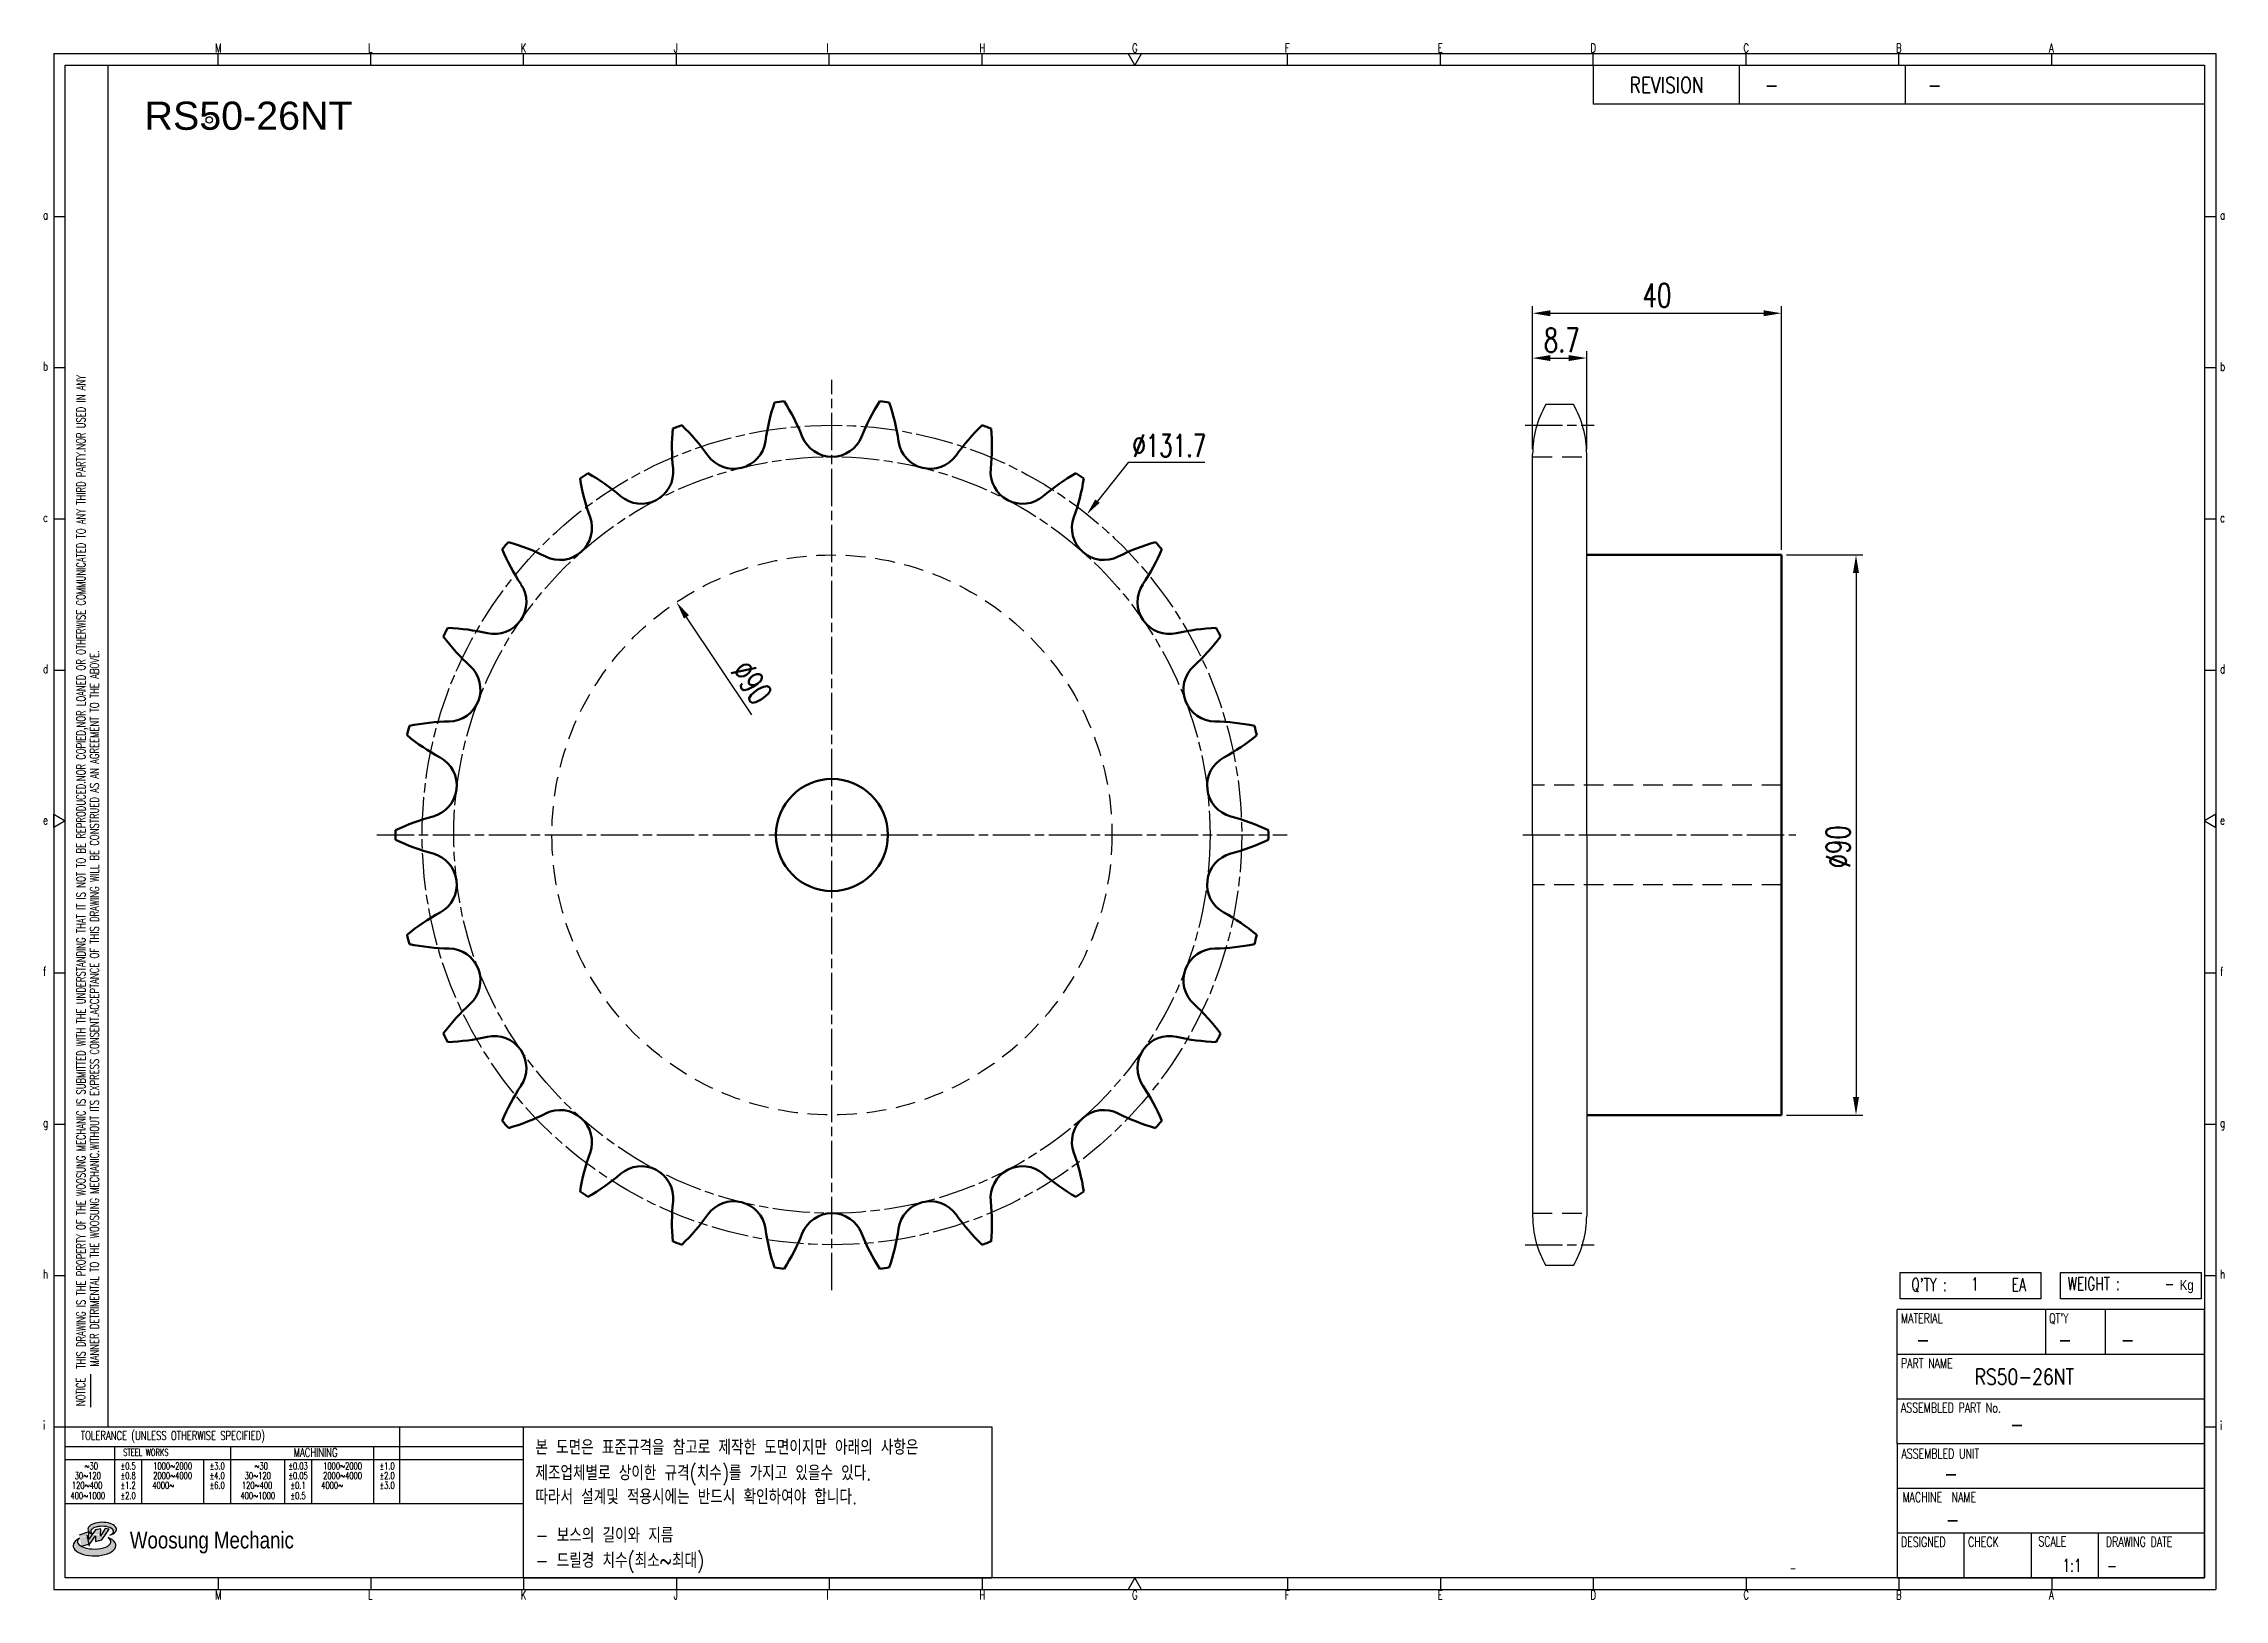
# Model space of a CAD drawing. Header units: millimetres. Extents: x 8308 to 8658, y 4750 to 5000.
import ezdxf
from ezdxf.enums import TextEntityAlignment as Align

# ---------------------------------------------------------------- set-up
doc = ezdxf.new("R2010")
doc.units = ezdxf.units.MM
for name, pattern in [('AM_ISO08W050', [18, 12, -1.5, 3, -1.5]), ('AM_ISO08W050x2', [9, 6, -0.75, 1.5, -0.75]), ('HIDDEN', [9.525, 6.35, -3.175])]:
    doc.linetypes.add(name, pattern=pattern)
for name, color, linetype, lineweight in [('1', 7, 'Continuous', 50), ('22', 30, 'AM_ISO08W050', 25), ('23', 40, 'AM_ISO08W050', 25), ('VIS', 7, 'Continuous', 50)]:
    doc.layers.add(name, color=color, linetype=linetype, lineweight=lineweight)
for name, color, linetype in [('HL', 2, 'HIDDEN'), ('S-DIM', 7, 'Continuous'), ('TITLE', 7, 'Continuous'), ('도면레이아웃', 7, 'Continuous')]:
    doc.layers.add(name, color=color, linetype=linetype)
doc.styles.add('HAN', font='ROMANS.shx', dxfattribs={"width": 0.7, "bigfont": 'whgtxt.shx'})
doc.styles.add('HKD_ST2', font='romans.shx', dxfattribs={"width": 0.7, "height": 4, "bigfont": '@extfont2.shx'})
doc.styles.add('HSG', font='SIMPLEX.shx', dxfattribs={"width": 0.7, "bigfont": 'HSG.shx'})
doc.styles.add('ROMANS', font='romans.shx', dxfattribs={"width": 0.7, "bigfont": 'whgtxt.shx'})
doc.styles.add('SLDTEXTSTYLE4', font='arial.ttf', dxfattribs={"width": 0.8})
doc.styles.get("Standard").update_dxf_attribs({"font": 'arial.ttf'})
doc.dimstyles.new('APP4', dxfattribs={"dimscale": 1.6, "dimtxt": 2.4, "dimasz": 1.8, "dimexe": 0.7, "dimexo": 0.5, "dimgap": 0.6, "dimtad": 1, "dimtoh": 1, "dimdec": 1, "dimrnd": 0.01, "dimzin": 9, "dimdsep": 46, "dimtxsty": 'HSG', "dimcen": 0, "dimclrd": 1, "dimclre": 1, "dimclrt": 256, "dimazin": 2, "dimtp": 1, "dimtm": 1, "dimtfac": 0.5, "dimtdec": 1, "dimtofl": 0, "dimtmove": 0, "dimatfit": 3, "dimfxl": 0, "dimtvp": 1, "dimtolj": 2, "dimlwd": -1, "dimlwe": -1, "dimarcsym": 0})
doc.dimstyles.new('APP6', dxfattribs={"dimscale": 1.5, "dimtxt": 2.4, "dimasz": 1.8, "dimexe": 0.7, "dimexo": 0.5, "dimgap": 0.6, "dimtad": 1, "dimtoh": 1, "dimdec": 1, "dimrnd": 0.01, "dimzin": 9, "dimdsep": 46, "dimtxsty": 'HSG', "dimcen": 0, "dimclrd": 1, "dimclre": 1, "dimclrt": 256, "dimazin": 2, "dimtp": 1, "dimtm": 1, "dimtfac": 0.5, "dimtdec": 1, "dimtofl": 0, "dimtmove": 0, "dimatfit": 3, "dimfxl": 0, "dimtvp": 1, "dimtolj": 2, "dimlwd": -1, "dimlwe": -1, "dimarcsym": 0})

# ---------------------------------------------------------------- blocks, each defined once
blk = doc.blocks.new('SUYWSHJH')
at = {"layer": '도면레이아웃'}
h = blk.add_hatch(color=10, dxfattribs=at)
h.paths.add_polyline_path([(1.544, 35.177), (1.554, 34.966), (1.779, 35.034), (2.054, 35.422), (1.908, 35.446), (1.728, 35.167), (1.741, 35.439), (1.547, 35.405), (1.292, 35.041), (1.295, 35.33), (0.943, 35.208), (1.03, 34.8), (1.336, 34.885)])
edge = h.paths.add_edge_path()
edge.add_ellipse((1.795, 35.421), major_axis=(-0.53, 0), ratio=0.487785, start_angle=122.36065, end_angle=403.39574)
edge.add_line((1.411, 35.244), (1.419, 35.261))
edge.add_ellipse((1.798, 35.344), major_axis=(-0.423, 0), ratio=0.444396, start_angle=131.58977, end_angle=386.19408, ccw=False)
edge = h.paths.add_edge_path()
edge.add_ellipse((1.512, 34.815), major_axis=(-0.793, 0), ratio=0.480113, start_angle=314.67633, end_angle=590.85213)
edge.add_ellipse((1.501, 34.958), major_axis=(-0.62, 0), ratio=0.43311, start_angle=331.7024, end_angle=574.42495, ccw=False)
for p, q in [((0, 90.118), (80.15, 90.118)), ((0, 90.118), (0, 33.191)), ((6.089, 89.693), (6.089, 90.118)), ((11.753, 89.693), (11.753, 90.118)), ((17.418, 89.693), (17.418, 90.118)), ((23.082, 89.693), (23.082, 90.118)), ((28.746, 89.693), (28.746, 90.118)), ((34.411, 89.693), (34.411, 90.118)), ((45.739, 89.693), (45.739, 90.118)), ((51.404, 89.693), (51.404, 90.118)), ((57.068, 89.693), (57.068, 90.118)), ((62.732, 89.693), (62.732, 90.118)), ((68.397, 89.693), (68.397, 90.118)), ((74.061, 89.693), (74.061, 90.118)), ((80.15, 90.118), (80.15, 33.191)), ((0, 84.085), (0.425, 84.085)), ((79.725, 84.085), (80.15, 84.085)), ((0, 78.478), (0.425, 78.478)), ((79.725, 78.478), (80.15, 78.478)), ((0, 72.87), (0.425, 72.87)), ((79.725, 72.87), (80.15, 72.87)), ((0, 67.262), (0.425, 67.262)), ((79.725, 67.262), (80.15, 67.262)), ((0, 56.047), (0.425, 56.047)), ((79.725, 56.047), (80.15, 56.047)), ((0, 50.439), (0.425, 50.439)), ((79.725, 50.439), (80.15, 50.439)), ((0, 44.832), (0.425, 44.832)), ((79.725, 44.832), (80.15, 44.832)), ((1.377, 39.947), (1.377, 41.174)), ((0, 39.224), (0.425, 39.224)), ((79.725, 39.224), (80.15, 39.224)), ((0, 33.191), (80.15, 33.191)), ((6.089, 33.616), (6.089, 33.191)), ((11.753, 33.616), (11.753, 33.191)), ((17.418, 33.616), (17.418, 33.191)), ((23.082, 33.616), (23.082, 33.191)), ((28.746, 33.616), (28.746, 33.191)), ((34.411, 33.616), (34.411, 33.191)), ((45.739, 33.616), (45.739, 33.191)), ((51.404, 33.616), (51.404, 33.191)), ((57.068, 33.616), (57.068, 33.191)), ((62.732, 33.616), (62.732, 33.191)), ((68.397, 33.616), (68.397, 33.191)), ((74.061, 33.616), (74.061, 33.191))]:
    blk.add_line(p, q)
at = {"color": 2}
for p, q in [((2.017, 39.224), (2.017, 89.693)), ((0.425, 39.224), (17.418, 39.224)), ((12.816, 39.224), (12.816, 36.382)), ((17.418, 33.616), (17.418, 39.224)), ((0.425, 38.487), (17.418, 38.487)), ((0.425, 38.012), (17.418, 38.012)), ((2.257, 38.487), (2.257, 36.382)), ((3.257, 38.012), (3.257, 36.382)), ((5.557, 38.012), (5.557, 36.382)), ((6.557, 38.5), (6.557, 36.382)), ((8.557, 38.012), (8.557, 36.382)), ((9.557, 38.026), (9.557, 36.382)), ((11.857, 38.487), (11.857, 36.382)), ((0.425, 36.382), (17.418, 36.382))]:
    blk.add_line(p, q, dxfattribs=at)
at = {"color": 6, "ltscale": 0.5}
for p, q in [((57.068, 89.693), (57.068, 88.246)), ((62.47, 89.693), (62.47, 88.246)), ((68.635, 89.693), (68.635, 88.246)), ((79.725, 88.246), (57.068, 88.246)), ((68.336, 38.59), (68.336, 43.563)), ((79.725, 43.563), (68.336, 43.563)), ((73.827, 43.563), (73.827, 41.905)), ((76.037, 43.563), (76.037, 41.905)), ((79.725, 38.59), (79.725, 43.563)), ((79.725, 41.905), (68.336, 41.905)), ((79.725, 40.248), (68.336, 40.248)), ((68.336, 38.59), (68.336, 33.616)), ((79.725, 38.59), (68.336, 38.59)), ((79.725, 33.616), (79.725, 38.59)), ((79.725, 36.932), (68.336, 36.932)), ((79.725, 35.274), (68.336, 35.274)), ((70.822, 33.616), (70.822, 35.274)), ((73.309, 33.616), (73.309, 35.274)), ((75.796, 33.616), (75.796, 35.274)), ((68.336, 33.616), (79.725, 33.616))]:
    blk.add_line(p, q, dxfattribs=at)
for points in [[(40.075, 89.693), (39.83, 90.118), (40.32, 90.118)], [(0.425, 89.693), (79.725, 89.693), (79.725, 33.616), (0.425, 33.616)], [(0.425, 61.679), (0, 61.433), (0, 61.924)], [(79.725, 61.679), (80.15, 61.433), (80.15, 61.924)], [(40.075, 33.616), (39.83, 33.191), (40.32, 33.191)]]:
    blk.add_lwpolyline(points, close=True)
at = {"layer": 'TITLE', "color": 20}
for p, q in [((68.449, 43.961), (68.449, 44.936)), ((68.449, 44.936), (73.654, 44.936)), ((73.654, 44.936), (73.654, 43.961)), ((74.39, 43.961), (74.39, 44.936)), ((74.39, 44.936), (79.595, 44.936)), ((79.595, 44.936), (79.595, 43.961)), ((73.654, 43.961), (68.449, 43.961)), ((79.595, 43.961), (74.39, 43.961))]:
    blk.add_line(p, q, dxfattribs=at)
at = {"layer": '도면레이아웃'}
for p, q in [((1.295, 35.33), (0.943, 35.208)), ((1.03, 34.8), (1.336, 34.885)), ((1.224, 35.208), (1.311, 34.8)), ((1.224, 35.208), (1.224, 35.208)), ((1.547, 35.405), (1.292, 35.041)), ((1.292, 35.041), (1.295, 35.33)), ((1.336, 34.885), (1.544, 35.177)), ((1.419, 35.261), (1.411, 35.244)), ((1.544, 35.177), (1.554, 34.966)), ((1.741, 35.439), (1.547, 35.405)), ((1.554, 34.966), (1.779, 35.034)), ((1.908, 35.446), (1.728, 35.167)), ((1.728, 35.167), (1.741, 35.439)), ((1.779, 35.034), (2.054, 35.422)), ((2.054, 35.422), (1.908, 35.446))]:
    blk.add_line(p, q, dxfattribs=at)
for centre, major_axis, ratio, start_param, end_param in [((1.795, 35.421), (-0.53, 0), 0.487785, 2.135596, 7.040584), ((1.512, 34.815), (-0.793, 0), 0.480113, 5.492138, 10.312315), ((1.501, 34.958), (-0.62, 0), 0.43311, 5.789299, 10.025607), ((1.798, 35.344), (-0.423, 0), 0.444396, 2.296675, 6.740358)]:
    blk.add_ellipse(centre, major_axis=major_axis, ratio=ratio, start_param=start_param, end_param=end_param, dxfattribs=at)
at = {"color": 4, "style": 'HKD_ST2', "width": 0.7}
for s, p in [('M', (5.988, 90.164)), ('L', (11.652, 90.164)), ('K', (17.316, 90.164)), ('J', (22.981, 90.164)), ('I', (28.645, 90.164)), ('H', (34.309, 90.164)), ('G', (39.974, 90.164)), ('F', (45.638, 90.164)), ('E', (51.302, 90.164)), ('D', (56.967, 90.164)), ('C', (62.631, 90.164)), ('B', (68.295, 90.164)), ('A', (73.96, 90.164)), ('a', (-0.395, 83.976)), ('a', (80.305, 83.97)), ('b', (-0.395, 78.368)), ('b', (80.305, 78.362)), ('c', (-0.395, 72.76)), ('c', (80.305, 72.754)), ('d', (-0.395, 67.153)), ('d', (80.305, 67.147)), ('e', (-0.395, 61.545)), ('e', (80.305, 61.539)), ('f', (-0.395, 55.937)), ('f', (80.305, 55.931)), ('g', (-0.395, 50.33)), ('g', (80.305, 50.324)), ('h', (-0.395, 44.722)), ('h', (80.305, 44.716)), ('i', (-0.395, 39.114)), ('i', (80.305, 39.108)), ('M', (5.988, 32.824)), ('L', (11.652, 32.824)), ('K', (17.316, 32.824)), ('J', (22.981, 32.824)), ('I', (28.645, 32.824)), ('H', (34.309, 32.824)), ('G', (39.974, 32.824)), ('F', (45.638, 32.824)), ('E', (51.302, 32.824)), ('D', (56.967, 32.824)), ('C', (62.631, 32.824)), ('B', (68.295, 32.824)), ('A', (73.96, 32.824))]:
    blk.add_text(s, height=0.326, dxfattribs=at).set_placement(p)
for s, height, style, width, p in [('REVISION', 0.5806, 'HAN', 0.8, (58.415, 88.664)), ('-', 0.581, 'HAN', 0.8, (63.426, 88.664)), ('-', 0.581, 'HAN', 0.8, (69.468, 88.664)), ("Q'TY : ", 0.4746, 'HKD_ST2', 0.7, (68.857, 44.253)), ('1', 0.475, 'HKD_ST2', 0.7, (71.071, 44.275)), ('EA', 0.4746, 'HKD_ST2', 0.7, (72.578, 44.253)), ('WEIGHT : ', 0.4746, 'HKD_ST2', 0.7, (74.65, 44.286)), ('-', 0.581, 'HAN', 0.8, (69.029, 42.157)), ('-', 0.581, 'HAN', 0.8, (74.289, 42.157)), ('-', 0.581, 'HAN', 0.8, (76.623, 42.157)), ('-', 0.581, 'HAN', 0.8, (72.515, 39.013)), ('-', 0.581, 'HAN', 0.8, (70.067, 37.189)), ('-', 0.581, 'HAN', 0.8, (70.126, 35.48)), ('1:1', 0.4746, 'HKD_ST2', 0.7, (74.458, 33.848)), ('-', 0.475, 'HKD_ST2', 0.7, (76.112, 33.837))]:
    blk.add_text(s, height=height, dxfattribs=dict(style=style, width=width)).set_placement(p)
at = {"color": 6, "style": 'HKD_ST2', "width": 0.7}
for s, p in [(' THIS DRAWING IS THE PROPERTY OF THE WOOSUNG MECHANIC IS SUBMITTED WITH THE UNDERSTANDING THAT IT IS NOT TO BE REPRODUCED.NOR COPIED,NOR LOANED OR OTHERWISE COMMUNICATED TO ANY THIRD PARTY.NOR USED IN ANY', (1.173, 41.217)), ('MANNER DETRIMENTAL TO THE WOOSUNG MECHANIC.WITHOUT ITS EXPRESS CONSENT.ACCEPTANCE OF THIS DRAWING WILL BE CONSTRUED AS AN AGREEMENT TO THE ABOVE.', (1.672, 41.447))]:
    blk.add_text(s, height=0.326266, rotation=90, dxfattribs=at).set_placement(p)
at = {"style": 'HKD_ST2', "width": 0.7}
blk.add_text('-', height=0.475, dxfattribs=at).set_placement((78.613, 44.286), align=Align.RIGHT)
at = {"color": 4, "style": 'HKD_ST2', "width": 0.7}
for s, height, p in [('MATERIAL', 0.3651, (68.474, 43.425)), ("QT'Y", 0.3651, (73.965, 43.425)), ('PART NAME', 0.3651, (68.474, 41.756)), ('ASSEMBLED PART No.', 0.36511, (68.474, 40.109)), ('ASSEMBLED UNIT', 0.36511, (68.49, 38.408)), ('MACHINE  NAME', 0.36511, (68.532, 36.794)), ('DESIGNED', 0.3651, (68.474, 35.136)), ('CHECK', 0.3651, (70.961, 35.136)), ('SCALE', 0.3651, (73.566, 35.153)), ('DRAWING DATE', 0.36511, (76.071, 35.141))]:
    blk.add_text(s, height=height, dxfattribs=at).set_placement(p, align=Align.TOP_LEFT)
at = {"style": 'HKD_ST2', "width": 0.7}
blk.add_text('NOTICE', height=0.3263, rotation=90, dxfattribs=at).set_placement((1.163, 39.988))
for s, height, style, width, p in [('TOLERANCE (UNLESS OTHERWISE SPECIFIED)', 0.32627, 'HKD_ST2', 0.7, (4.417, 38.896)), ('-', 0.326, 'ROMANS', 0.65, (64.469, 33.975))]:
    blk.add_text(s, height=height, dxfattribs=dict(style=style, width=width)).set_placement(p, align=Align.MIDDLE_CENTER)
at = {"color": 4, "style": 'HKD_ST2', "width": 0.7}
for s, height, p in [('STEEL WORKS', 0.26101, (3.416, 38.268)), ('MACHINING', 0.3263, (9.707, 38.27)), ('%%P0.5', 0.261, (2.757, 37.762)), ('%%P0.8', 0.261, (2.757, 37.411)), ('%%P3.0', 0.261, (6.057, 37.762)), ('%%P4.0', 0.261, (6.057, 37.411)), ('%%P0.03', 0.261, (9.057, 37.762)), ('%%P0.05', 0.261, (9.057, 37.411)), ('%%P1.0', 0.261, (12.357, 37.762)), ('%%P2.0', 0.261, (12.357, 37.411)), ('%%P1.2', 0.261, (2.757, 37.045)), ('%%P2.0', 0.261, (2.757, 36.67)), ('%%P6.0', 0.261, (6.057, 37.045)), ('%%P0.1', 0.261, (9.057, 37.045)), ('%%P0.5', 0.261, (9.057, 36.67)), ('%%P3.0', 0.261, (12.357, 37.045))]:
    blk.add_text(s, height=height, dxfattribs=at).set_placement(p, align=Align.MIDDLE)
for s, height, p in [('30%%126120', 0.261, (1.263, 37.411)), ('%%12630', 0.261, (1.389, 37.762)), ('2000%%1264000', 0.26101, (4.407, 37.411)), ('1000%%1262000', 0.26101, (4.407, 37.762)), ('30%%126120', 0.261, (7.563, 37.411)), ('%%12630', 0.261, (7.689, 37.762)), ('2000%%1264000', 0.26101, (10.707, 37.411)), ('1000%%1262000', 0.26101, (10.707, 37.762)), ('400%%1261000', 0.26101, (1.263, 36.67)), ('120%%126400', 0.26101, (1.237, 37.045)), ('4000%%126', 0.261, (4.061, 37.045)), ('400%%1261000', 0.26101, (7.563, 36.67)), ('120%%126400', 0.26101, (7.537, 37.045)), ('4000%%126', 0.261, (10.321, 37.045))]:
    blk.add_text(s, height=height, dxfattribs=at).set_placement(p, align=Align.MIDDLE_CENTER)
at = {"color": 1, "style": 'SLDTEXTSTYLE4', "width": 0.8}
blk.add_text('Woosung Mechanic', height=0.61957, dxfattribs=at).set_placement((2.822, 34.711))
at = {"layer": 'TITLE', "width": 0.8}
blk.add_text('Kg', height=0.3789, dxfattribs=at).set_placement((78.807, 44.286))
blk = doc.blocks.new('*D136')
at = {"layer": 'Defpoints', "color": 0, "transparency": 16777216}
for p in [(8475.48, 4924.54), (8393.52, 4821.45)]:
    blk.add_point(p, dxfattribs=at)
at = {"layer": 'S-DIM', "color": 1, "transparency": 16777216}
for p, q in [((8482.11, 4932.88), (8477.16, 4926.65)), ((8494.41, 4932.88), (8482.11, 4932.88))]:
    blk.add_line(p, q, dxfattribs=at)
blk.add_solid([(8476.81, 4926.93), (8477.52, 4926.37), (8475.48, 4924.54)], dxfattribs=at)
at = {"layer": 'S-DIM', "transparency": 16777216, "insert": (8488.71, 4935.58), "char_height": 3.6, "attachment_point": 5, "style": 'HSG'}
blk.add_mtext('\\A2;∅131.7', dxfattribs=at)
blk = doc.blocks.new('*D137')
at = {"layer": 'Defpoints', "color": 0, "transparency": 16777216}
for p in [(8409.52, 4910.43), (8459.48, 4835.57)]:
    blk.add_point(p, dxfattribs=at)
at = {"layer": 'S-DIM', "color": 1, "transparency": 16777216}
blk.add_line((8421.63, 4892.29), (8411.12, 4908.03), dxfattribs=at)
blk.add_solid([(8411.52, 4908.3), (8410.72, 4907.77), (8409.52, 4910.43)], dxfattribs=at)
at = {"layer": 'S-DIM', "transparency": 16777216, "insert": (8421.61, 4897.51), "char_height": 3.84, "attachment_point": 5, "rotation": 303.7144, "style": 'HSG'}
blk.add_mtext('\\A2;∅90', dxfattribs=at)
blk = doc.blocks.new('*D138')
at = {"layer": 'Defpoints', "color": 0, "transparency": 16777216}
for p in [(8555.79, 4949.64), (8547.09, 4934.22), (8555.79, 4934.22)]:
    blk.add_point(p, dxfattribs=at)
at = {"layer": 'S-DIM', "color": 1, "transparency": 16777216}
for p, q in [((8547.09, 4935.02), (8547.09, 4950.76)), ((8549.97, 4949.64), (8552.91, 4949.64)), ((8555.79, 4935.02), (8555.79, 4950.76))]:
    blk.add_line(p, q, dxfattribs=at)
for points in [[(8549.97, 4950.12), (8549.97, 4949.16), (8547.09, 4949.64)], [(8552.91, 4950.12), (8552.91, 4949.16), (8555.79, 4949.64)]]:
    blk.add_solid(points, dxfattribs=at)
at = {"layer": 'S-DIM', "transparency": 16777216, "insert": (8551.78, 4952.52), "char_height": 3.84, "attachment_point": 5, "style": 'HSG'}
blk.add_mtext('\\A2;8.7', dxfattribs=at)
blk = doc.blocks.new('*D139')
at = {"layer": 'Defpoints', "color": 0, "transparency": 16777216}
for p in [(8587.09, 4956.84), (8547.09, 4934.22), (8587.09, 4918)]:
    blk.add_point(p, dxfattribs=at)
at = {"layer": 'S-DIM', "color": 1, "transparency": 16777216}
for p, q in [((8547.09, 4935.02), (8547.09, 4957.96)), ((8549.97, 4956.84), (8584.21, 4956.84)), ((8587.09, 4918.8), (8587.09, 4957.96))]:
    blk.add_line(p, q, dxfattribs=at)
for points in [[(8549.97, 4957.32), (8549.97, 4956.36), (8547.09, 4956.84)], [(8584.21, 4957.32), (8584.21, 4956.36), (8587.09, 4956.84)]]:
    blk.add_solid(points, dxfattribs=at)
at = {"layer": 'S-DIM', "transparency": 16777216, "insert": (8567.09, 4959.72), "char_height": 3.84, "attachment_point": 5, "style": 'HSG'}
blk.add_mtext('\\A2;40', dxfattribs=at)
blk = doc.blocks.new('*D140')
at = {"layer": 'Defpoints', "color": 0, "transparency": 16777216}
for p in [(8587.09, 4918), (8587.09, 4828), (8599.07, 4828)]:
    blk.add_point(p, dxfattribs=at)
at = {"layer": 'S-DIM', "color": 1, "transparency": 16777216}
for p, q in [((8587.89, 4918), (8600.19, 4918)), ((8599.07, 4915.12), (8599.07, 4830.88)), ((8587.89, 4828), (8600.19, 4828))]:
    blk.add_line(p, q, dxfattribs=at)
for points in [[(8598.59, 4915.12), (8599.55, 4915.12), (8599.07, 4918)], [(8598.59, 4830.88), (8599.55, 4830.88), (8599.07, 4828)]]:
    blk.add_solid(points, dxfattribs=at)
at = {"layer": 'S-DIM', "transparency": 16777216, "insert": (8596.19, 4871.11), "char_height": 3.84, "attachment_point": 5, "rotation": 90, "style": 'HSG'}
blk.add_mtext('\\A2;%%c90', dxfattribs=at)

msp = doc.modelspace()

# ---------------------------------------------------------------- linework, layer by layer
for p, q in [((8553.66, 4942.16), (8549.22, 4942.16)), ((8547.09, 4873), (8547.09, 4934.22)), ((8555.79, 4873), (8555.79, 4934.22)), ((8547.09, 4873), (8547.09, 4811.77)), ((8555.79, 4873), (8555.79, 4811.77)), ((8553.66, 4803.84), (8549.22, 4803.84))]:
    msp.add_line(p, q)
at = {"color": 4}
msp.add_lwpolyline([(8384.95, 4777.91), (8460.21, 4777.91), (8460.21, 4753.6), (8384.95, 4753.6)], close=True, dxfattribs=at)
msp.add_circle((8334.44, 4987.9), 0.524)
for centre, start, end in [((8562.97, 4934.22), 150, 180), ((8539.92, 4934.22), 0, 30), ((8562.97, 4811.77), 180, 210), ((8539.92, 4811.77), 330, 0)]:
    msp.add_arc(centre, 15.87, start, end)
at = {"layer": '1'}
for centre, radius, start, end in [((8457.63, 4931.6), 34.14, 161.3351, 172.1154), ((8434.5, 4873), 70.13, 96.2949, 97.5512), ((8398.02, 4924.36), 34.14, 21.7308, 32.511), ((8470.98, 4924.36), 34.14, 147.489, 158.2692), ((8434.5, 4873), 70.13, 82.4488, 83.7051), ((8411.37, 4931.6), 34.14, 7.8846, 18.6649), ((8442.93, 4935.43), 34.14, 175.1813, 185.9615), ((8434.5, 4873), 70.13, 110.1411, 111.3974), ((8386.79, 4914.14), 34.14, 35.5769, 46.3572), ((8482.21, 4914.14), 34.14, 133.6428, 144.4231), ((8434.5, 4873), 70.13, 68.6026, 69.8589), ((8426.07, 4935.43), 34.14, 354.0385, 4.8187), ((8418.73, 4936.98), 5.13, 215.5769, 352.1154), ((8434.5, 4938.9), 5.13, 201.7308, 338.2692), ((8450.27, 4936.98), 5.13, 187.8846, 324.4231), ((8434.5, 4873), 70.13, 123.9873, 125.2435), ((8378.33, 4901.52), 34.14, 49.4231, 60.2033), ((8403.87, 4931.35), 5.13, 229.4231, 5.9615), ((8465.13, 4931.35), 5.13, 174.0385, 310.5769), ((8490.67, 4901.52), 34.14, 119.7967, 130.5769), ((8434.5, 4873), 70.13, 54.7565, 56.0127), ((8427.74, 4935.63), 34.14, 189.0274, 199.8077), ((8441.26, 4935.63), 34.14, 340.1923, 350.9726), ((8390.8, 4922.33), 5.13, 243.2692, 19.8077), ((8478.2, 4922.33), 5.13, 160.1923, 296.7308), ((8434.5, 4873), 70.13, 137.8334, 139.0897), ((8412.95, 4932.2), 34.14, 202.8736, 213.6538), ((8373.14, 4887.25), 34.14, 63.2692, 74.0495), ((8495.86, 4887.25), 34.14, 105.9505, 116.7308), ((8456.05, 4932.2), 34.14, 326.3462, 337.1264), ((8434.5, 4873), 70.13, 40.9103, 42.1666), ((8380.26, 4910.43), 5.13, 257.1154, 33.6538), ((8488.74, 4910.43), 5.13, 146.3462, 282.8846), ((8434.5, 4873), 70.13, 151.6796, 152.9358), ((8399.41, 4925.32), 34.14, 216.7197, 227.5), ((8371.51, 4872.15), 34.14, 77.1154, 87.8956), ((8497.49, 4872.15), 34.14, 92.1044, 102.8846), ((8469.59, 4925.32), 34.14, 312.5, 323.2803), ((8434.5, 4873), 70.13, 27.0642, 28.3204), ((8372.88, 4896.37), 5.13, 270.9615, 47.5), ((8496.12, 4896.37), 5.13, 132.5, 269.0385), ((8434.5, 4873), 70.13, 165.5257, 166.782), ((8387.91, 4915.4), 34.14, 230.5659, 241.3462), ((8373.54, 4857.1), 34.14, 90.9615, 101.7418), ((8495.46, 4857.1), 34.14, 78.2582, 89.0385), ((8481.09, 4915.4), 34.14, 298.6538, 309.4341), ((8434.5, 4873), 70.13, 13.218, 14.4743), ((8369.08, 4880.94), 5.13, 284.8077, 61.3462), ((8499.92, 4880.94), 5.13, 118.6538, 255.1923), ((8379.12, 4842.98), 34.14, 104.8077, 115.588), ((8489.89, 4842.98), 34.14, 64.412, 75.1923), ((8434.5, 4873), 70.13, 179.3719, 180.6281), ((8379.12, 4903.02), 34.14, 244.412, 255.1923), ((8489.89, 4903.02), 34.14, 284.8077, 295.588), ((8434.5, 4873), 70.13, 359.3719, 0.6281), ((8369.08, 4865.05), 5.13, 298.6538, 75.1923), ((8499.92, 4865.05), 5.13, 104.8077, 241.3462), ((8387.91, 4830.59), 34.14, 118.6538, 129.4341), ((8481.09, 4830.59), 34.14, 50.5659, 61.3462), ((8434.5, 4873), 70.13, 193.218, 194.4743), ((8373.54, 4888.89), 34.14, 258.2582, 269.0385), ((8372.88, 4849.63), 5.13, 312.5, 89.0385), ((8496.12, 4849.63), 5.13, 90.9615, 227.5), ((8495.46, 4888.89), 34.14, 270.9615, 281.7418), ((8434.5, 4873), 70.13, 345.5257, 346.782), ((8399.41, 4820.68), 34.14, 132.5, 143.2803), ((8469.59, 4820.68), 34.14, 36.7197, 47.5), ((8434.5, 4873), 70.13, 207.0642, 208.3204), ((8371.51, 4873.84), 34.14, 272.1044, 282.8846), ((8380.26, 4835.56), 5.13, 326.3462, 102.8846), ((8488.74, 4835.56), 5.13, 77.1154, 213.6538), ((8497.49, 4873.84), 34.14, 257.1154, 267.8956), ((8434.5, 4873), 70.13, 331.6796, 332.9358), ((8412.95, 4813.8), 34.14, 146.3462, 157.1264), ((8456.05, 4813.8), 34.14, 22.8736, 33.6538), ((8434.5, 4873), 70.13, 220.9103, 222.1666), ((8373.14, 4858.74), 34.14, 285.9505, 296.7308), ((8390.8, 4823.67), 5.13, 340.1923, 116.7308), ((8478.2, 4823.67), 5.13, 63.2692, 199.8077), ((8495.86, 4858.74), 34.14, 243.2692, 254.0495), ((8434.5, 4873), 70.13, 317.8334, 319.0897), ((8427.74, 4810.36), 34.14, 160.1923, 170.9726), ((8403.87, 4814.64), 5.13, 354.0385, 130.5769), ((8465.13, 4814.64), 5.13, 49.4231, 185.9615), ((8441.26, 4810.36), 34.14, 9.0274, 19.8077), ((8434.5, 4873), 70.13, 234.7565, 236.0127), ((8378.33, 4844.47), 34.14, 299.7967, 310.5769), ((8490.67, 4844.47), 34.14, 229.4231, 240.2033), ((8434.5, 4873), 70.13, 303.9873, 305.2435), ((8442.93, 4810.56), 34.14, 174.0385, 184.8187), ((8386.79, 4831.86), 34.14, 313.6428, 324.4231), ((8418.73, 4809.01), 5.13, 7.8846, 144.4231), ((8434.5, 4807.09), 5.13, 21.7308, 158.2692), ((8450.27, 4809.01), 5.13, 35.5769, 172.1154), ((8482.21, 4831.86), 34.14, 215.5769, 226.3572), ((8426.07, 4810.56), 34.14, 355.1813, 5.9615), ((8457.63, 4814.4), 34.14, 187.8846, 198.6649), ((8398.02, 4821.63), 34.14, 327.489, 338.2692), ((8470.98, 4821.63), 34.14, 201.7308, 212.511), ((8411.37, 4814.4), 34.14, 341.3351, 352.1154), ((8434.5, 4873), 70.13, 248.6026, 249.8589), ((8434.5, 4873), 70.13, 290.1411, 291.3974), ((8434.5, 4873), 70.13, 262.4488, 263.7051), ((8434.5, 4873), 70.13, 276.2949, 277.5512)]:
    msp.add_arc(centre, radius, start, end, dxfattribs=at)
at = {"layer": '22', "linetype": 'AM_ISO08W050x2'}
for p, q in [((8545.91, 4938.85), (8556.97, 4938.85)), ((8545.91, 4807.15), (8556.97, 4807.15))]:
    msp.add_line(p, q, dxfattribs=at)
at = {"layer": '23', "color": 4, "linetype": 'AM_ISO08W050x2'}
for p, q in [((8434.5, 4799.86), (8434.5, 4946.13)), ((8361.37, 4873), (8507.63, 4873)), ((8545.51, 4873), (8589.42, 4873))]:
    msp.add_line(p, q, dxfattribs=at)
for radius in [65.85, 60.77]:
    msp.add_circle((8434.5, 4873), radius, dxfattribs=at)
at = {"layer": 'HL', "ltscale": 0.5}
for p, q in [((8547.09, 4933.76), (8555.79, 4933.76)), ((8587.09, 4881), (8547.09, 4881)), ((8587.09, 4865), (8547.09, 4865)), ((8547.09, 4812.23), (8555.79, 4812.23))]:
    msp.add_line(p, q, dxfattribs=at)
msp.add_circle((8434.5, 4873), 45, dxfattribs=at)
at = {"layer": 'VIS'}
for p, q in [((8587.09, 4918), (8555.79, 4918)), ((8587.09, 4918), (8587.09, 4828)), ((8587.09, 4828), (8555.79, 4828))]:
    msp.add_line(p, q, dxfattribs=at)
msp.add_circle((8434.5, 4873), 9, dxfattribs=at)

# ---------------------------------------------------------------- block references
at = {"xscale": 4.335323395457954, "yscale": 4.335323395457954, "zscale": 4.335323395457954}
msp.add_blockref('SUYWSHJH', (8309.44, 4607.87), dxfattribs=at)

# ---------------------------------------------------------------- texts
at = {"color": 2}
msp.add_text('RS50-26NT', height=4.53, dxfattribs=at).set_placement((8324.04, 4986.32))
at = {"style": 'HAN', "width": 0.8}
msp.add_text('RS50-26NT', height=2.517, dxfattribs=at).set_placement((8618.15, 4784.68))
at = {"color": 4, "style": 'HAN', "width": 0.8}
for s, p in [('본 도면은 표준규격을 참고로 제작한 도면이지만 아래의 사항은', (8386.84, 4773.41)), ('제조업체별로 상이한 규격(치수)를 가지고 있을수 있다.', (8386.84, 4769.29)), ('따라서 설계및 적용시에는 반드시 확인하여야 합니다.', (8386.84, 4765.45)), ('- 보스의 길이와 지름', (8386.84, 4759.28)), ('- 드릴경 치수(최소~최대)', (8386.84, 4755.22))]:
    msp.add_text(s, height=2.3817, dxfattribs=at).set_placement(p)

# ---------------------------------------------------------------- dimensions: what is measured, and where the dimension line sits
at = {"layer": 'S-DIM', "color": 3}
dim = msp.add_linear_dim(base=(8587.09, 4956.84), p1=(8547.09, 4934.22), p2=(8587.09, 4918), dimstyle='APP4', dxfattribs=at)
dim.commit()
dim.dimension.update_dxf_attribs({"geometry": '*D139', "text_midpoint": (8567.09, 4959.72)})
dim = msp.add_linear_dim(base=(8555.79, 4949.64), p1=(8547.09, 4934.22), p2=(8555.79, 4934.22), dimstyle='APP4', dxfattribs=at)
dim.commit()
dim.dimension.update_dxf_attribs({"geometry": '*D138', "text_midpoint": (8551.78, 4949.64), "dimtype": 160})
for p1, p2, dimstyle, picture, middle in [((8393.52, 4821.45), (8475.48, 4924.54), 'APP6', '*D136', (8488.71, 4932.88)), ((8459.48, 4835.57), (8409.52, 4910.43), 'APP4', '*D137', (8419.21, 4895.91))]:
    dim = msp.add_diameter_dim_2p(p1=p1, p2=p2, dimstyle=dimstyle, dxfattribs=at)
    dim.commit()
    dim.dimension.update_dxf_attribs({"geometry": picture, "text_midpoint": middle, "dimtype": 163})
dim = msp.add_linear_dim(base=(8599.07, 4828), p1=(8587.09, 4918), p2=(8587.09, 4828), angle=90, text='%%c<>', dimstyle='APP4', dxfattribs=at)
dim.commit()
dim.dimension.update_dxf_attribs({"geometry": '*D140', "text_midpoint": (8599.07, 4871.11), "dimtype": 160})

doc.saveas('drawing.dxf')
